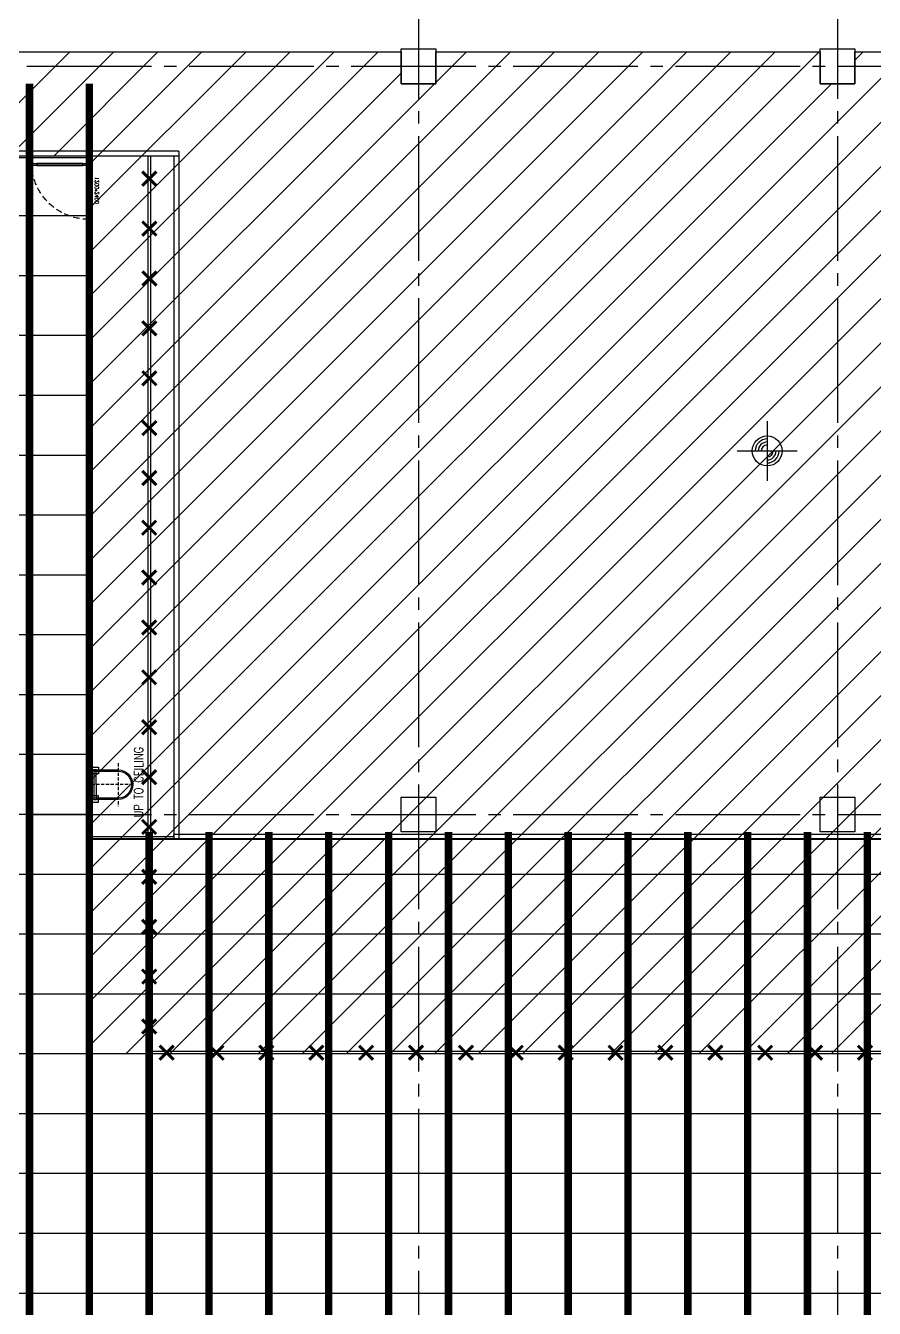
# Model space of a CAD drawing. Header units: millimetres. Extents: x -960 to 41501, y -1010 to 11880.
# Drawn here: x 21052 to 22754, y 5010 to 7581 of the extents above; entities that cross this region are included whole.
import ezdxf
from ezdxf.enums import TextEntityAlignment as Align

# ---------------------------------------------------------------- set-up
doc = ezdxf.new("R2010")
doc.units = ezdxf.units.MM
doc.header["$LTSCALE"] = 100
for name, pattern in [('188K-SM-03-F10-ARCH-PA-Y2257103$0$18P6-SM-03-C40-ARCH-PA-Y2211058$0$DASHED', [19.05, 12.7, -6.35]), ('188K-SM-03-F10-ARCH-PA-Y2257103$0$AP5A-SM-03-F20-ARCH-PA-Y2230801+Y2230803$0$ALL-PA-TXT-Y2221201$0$DASHED', [19.05, 12.7, -6.35]), ('X-S-FAB-L10$0$COL-CEN-LIN', [3.25, 2.5, -0.25, 0.25, -0.25])]:
    doc.linetypes.add(name, pattern=pattern)
for name, color, linetype in [('0-XREF', 7, 'Continuous'), ('188K-SM-03-F10-ARCH-CEIL-Y2257103$0$K-CEIL-4.2', 6, 'Continuous'), ('188K-SM-03-F10-ARCH-CEIL-Y2257103$0$K-CEIL-4.2-AREA', 6, 'Continuous'), ('188K-SM-03-F10-ARCH-CEIL-Y2257103$0$K-鋼構', 111, 'Continuous'), ('188K-SM-03-F10-ARCH-PA-Y2257103$0$K-0-TXT-高度', 1, 'Continuous'), ('188K-SM-03-F10-ARCH-PA-Y2257103$0$K-Door', 53, 'Continuous'), ('188K-SM-03-F10-ARCH-PA-Y2257103$0$K-P-LAD-420', 53, 'Continuous'), ('188K-SM-03-F10-ARCH-PA-Y2257103$0$K-P1S-4.2-單抗', 53, 'Continuous'), ('188K-SM-03-F10-ARCH-PA-Y2257103$0$K-岩棉 2hr 7.5-單抗', 53, 'Continuous'), ('188K-SM-03-F10-ARCH-PA-Y2257103$0$K-拆除', 53, 'Continuous'), ('X-S-FAB-L10$0$0-DIM-INT', 8, 'Continuous'), ('X-S-FAB-L10$0$0-DIM-TXT', 8, 'Continuous'), ('X-S-FAB-L10$0$04', 8, 'Continuous'), ('X-S-FAB-L10$0$BLOCK', 8, 'Continuous'), ('X-S-FAB-L10$0$CCL', 8, 'X-S-FAB-L10$0$COL-CEN-LIN'), ('X-S-FAB-L10$0$COL-S', 8, 'Continuous'), ('X-S-FAB-L10$0$HATCH-L', 8, 'Continuous')]:
    doc.layers.add(name, color=color, linetype=linetype)
doc.layers.add('188K-SM-03-F10-ARCH-CEIL-Y2257103$0$K-吊點-標準', color=6, linetype='Continuous', lineweight=9)
doc.styles.add('188K-SM-03-F10-ARCH-PA-Y2257103$0$18P2-XFDP10$0$AA-TXT', font='simplex.shx', dxfattribs={"width": 0.8, "bigfont": 'chineset.shx'})
doc.styles.add('188K-SM-03-F10-ARCH-PA-Y2257103$0$AP5A-SM-03-F20-ARCH-PA-Y2230801+Y2230803$0$ALL-PA-TXT-Y2221201$0$Standard', font='txt.shx', dxfattribs={"bigfont": 'chineset.shx'})
doc.styles.add('X-S-FAB-L10$0$CHINA', font='simplex.shx', dxfattribs={"width": 0.75, "bigfont": 'chineset.shx'})
doc.styles.add('X-S-FAB-L10$0$Standard', font='', dxfattribs={"width": 0.8})
doc.styles.add('X-S-FAB-L10$0$TG_NOTE_TEXT', font='simplex.shx', dxfattribs={"width": 0.75, "bigfont": 'chineset.shx'})
doc.styles.get('X-S-FAB-L10$0$Standard').set_extended_font_data('Microsoft JhengHei')

# ---------------------------------------------------------------- blocks, each defined once
blk = doc.blocks.new('X-S-FAB-L10$0$FAB2-L05')
at = {"layer": 'X-S-FAB-L10$0$CCL'}
for p, q in [((-4320, 11005), (-4320, 0)), ((-3480, 11005), (-3480, 0)), ((-26880, 8220), (1210, 8220)), ((-26880, 6720), (1210, 6720))]:
    blk.add_line(p, q, dxfattribs=at)
at = {"layer": 'X-S-FAB-L10$0$COL-S'}
for points in [[(-4355, 8255), (-4285, 8255), (-4285, 8185), (-4355, 8185)], [(-3515, 8255), (-3445, 8255), (-3445, 8185), (-3515, 8185)], [(-4355, 6755), (-4285, 6755), (-4285, 6685), (-4355, 6685)], [(-3515, 6755), (-3445, 6755), (-3445, 6685), (-3515, 6685)]]:
    blk.add_lwpolyline(points, close=True, dxfattribs=at)
blk = doc.blocks.new('X-S-FAB-L10')
at = {"layer": 'X-S-FAB-L10$0$0-DIM-INT'}
for p, q in [((22539.1, 6788.8), (22539.1, 6668.8)), ((22479.1, 6728.8), (22599.1, 6728.8))]:
    blk.add_line(p, q, dxfattribs=at)
blk.add_circle((22539.1, 6728.8), 30, dxfattribs=at)
for radius, start, end in [(24, 90, 180), (18, 90, 180), (12, 90, 180), (24, 270, 0), (18, 270, 0), (12, 270, 0)]:
    blk.add_arc((22539.1, 6728.8), radius, start, end, dxfattribs=at)
at = {"layer": 'X-S-FAB-L10$0$04'}
for p, q in [((21035, 7528.8), (21805, 7528.8)), ((21805, 7528.8), (21805, 7465)), ((21875, 7465), (21875, 7528.8)), ((21875, 7528.8), (22645, 7528.8)), ((22645, 7528.8), (22645, 7465)), ((22715, 7465), (22715, 7528.8)), ((22715, 7528.8), (23485, 7528.8)), ((21805, 7465), (21875, 7465)), ((22645, 7465), (22715, 7465)), ((21180, 7320), (19200, 7320)), ((21180, 5520), (21180, 7320)), ((23585, 5520), (21180, 5520))]:
    blk.add_line(p, q, dxfattribs=at)
at = {"layer": 'X-S-FAB-L10$0$COL-S'}
for p, q in [((21805, 7535), (21875, 7535)), ((21805, 7465), (21805, 7535)), ((21875, 7535), (21875, 7465)), ((22645, 7535), (22715, 7535)), ((22645, 7465), (22645, 7535)), ((22715, 7535), (22715, 7465)), ((21875, 7465), (21805, 7465)), ((22715, 7465), (22645, 7465)), ((21805, 6035), (21875, 6035)), ((21805, 5965), (21805, 6035)), ((21875, 6035), (21875, 5965)), ((22645, 6035), (22715, 6035)), ((22645, 5965), (22645, 6035)), ((22715, 6035), (22715, 5965)), ((21875, 5965), (21805, 5965)), ((22715, 5965), (22645, 5965))]:
    blk.add_line(p, q, dxfattribs=at)
at = {"layer": 'X-S-FAB-L10$0$HATCH-L', "linetype": 'Continuous'}
for p, q in [((20931.8, 7320), (21140.6, 7528.8)), ((21020.2, 7320), (21229, 7528.8)), ((21108.6, 7320), (21317.4, 7528.8)), ((21180, 7303), (21405.8, 7528.8)), ((21180, 7214.6), (21494.2, 7528.8)), ((21180, 7126.3), (21582.5, 7528.8)), ((21180, 7037.9), (21670.9, 7528.8)), ((21180, 6949.5), (21759.3, 7528.8)), ((21180, 6684.3), (22024.5, 7528.8)), ((21180, 6595.9), (22112.9, 7528.8)), ((21180, 6507.5), (22201.3, 7528.8)), ((21180, 6419.1), (22289.7, 7528.8)), ((21180, 6330.8), (22378, 7528.8)), ((21180, 6242.4), (22466.4, 7528.8)), ((21180, 6154), (22554.8, 7528.8)), ((21180, 6065.6), (22643.2, 7528.8)), ((21180, 5888.8), (22820, 7528.8)), ((21180, 5800.4), (22908.4, 7528.8)), ((21180, 5712), (22996.8, 7528.8)), ((21180, 5623.7), (23085.1, 7528.8)), ((21180, 5535.3), (23173.5, 7528.8)), ((21253.1, 5520), (23261.9, 7528.8)), ((21341.5, 5520), (23350.3, 7528.8)), ((21429.9, 5520), (23438.7, 7528.8)), ((21695.1, 5520), (23703.9, 7528.8)), ((21783.5, 5520), (23792.3, 7528.8)), ((21871.8, 5520), (23880.6, 7528.8)), ((21875, 7467.7), (21936.1, 7528.8)), ((21960.2, 5520), (23969, 7528.8)), ((22048.6, 5520), (24057.4, 7528.8)), ((22137, 5520), (24145.8, 7528.8)), ((22225.4, 5520), (24234.2, 7528.8)), ((22313.8, 5520), (24322.6, 7528.8)), ((22715, 7512.2), (22731.6, 7528.8)), ((21180, 6861.1), (21805, 7486.1)), ((21518.3, 5520), (23485, 7486.7)), ((21180, 6772.7), (21872.3, 7465)), ((21180, 5977.2), (22667.8, 7465)), ((21606.7, 5520), (23551.7, 7465)), ((22402.2, 5520), (24337.2, 7455)), ((22490.6, 5520), (24360, 7389.4)), ((22579, 5520), (24360, 7301)), ((22667.3, 5520), (24360, 7212.7))]:
    blk.add_line(p, q, dxfattribs=at)
at = {"layer": 'X-S-FAB-L10$0$BLOCK'}
blk.add_blockref('X-S-FAB-L10$0$FAB2-L05', (26160, -720), dxfattribs=at)
at = {"style": 'X-S-FAB-L10$0$TG_NOTE_TEXT', "width": 0.5, "flags": 1}
for p in [(7463.3, 9020), (18268.3, 8649), (11197.8, 4800.2), (16485.8, 4800.2), (25420.3, 2635), (13360, 320, 0), (7463.3, -33.3)]:
    blk.add_attdef('WH', text='', height=20, dxfattribs=at).set_placement(p, align=Align.BOTTOM_LEFT)
at = {"width": 0.5}
for style, p in [('X-S-FAB-L10$0$TG_NOTE_TEXT', (7585, 9020)), ('X-S-FAB-L10$0$TG_NOTE_TEXT', (18390, 8649)), ('X-S-FAB-L10$0$TG_NOTE_TEXT', (11117.5, 4813.5)), ('X-S-FAB-L10$0$TG_NOTE_TEXT', (16607.5, 4813.5)), ('X-S-FAB-L10$0$TG_NOTE_TEXT', (25350, 2635)), ('X-S-FAB-L10$0$Standard', (13129.4, 325, 0)), ('X-S-FAB-L10$0$TG_NOTE_TEXT', (7585, -20))]:
    blk.add_attdef('DESC', text='', height=10, dxfattribs=dict(at, style=style)).set_placement(p, align=Align.BOTTOM_LEFT)
for tag, style, p in [('TYPE', 'X-S-FAB-L10$0$TG_NOTE_TEXT', (7619.3, 9020)), ('NO', 'X-S-FAB-L10$0$TG_NOTE_TEXT', (7650.1, 9020)), ('TYPE', 'X-S-FAB-L10$0$TG_NOTE_TEXT', (18424.2, 8649)), ('NO', 'X-S-FAB-L10$0$TG_NOTE_TEXT', (18455, 8649)), ('NO', 'X-S-FAB-L10$0$TG_NOTE_TEXT', (11088.6, 4813.5)), ('TYPE', 'X-S-FAB-L10$0$TG_NOTE_TEXT', (11151.8, 4813.5)), ('TYPE', 'X-S-FAB-L10$0$TG_NOTE_TEXT', (16641.8, 4813.5)), ('NO', 'X-S-FAB-L10$0$TG_NOTE_TEXT', (16672.6, 4813.5)), ('NO', 'X-S-FAB-L10$0$TG_NOTE_TEXT', (25313, 2635)), ('TYPE', 'X-S-FAB-L10$0$TG_NOTE_TEXT', (25350, 2635)), ('NO', 'X-S-FAB-L10$0$Standard', (13100, 320, 0)), ('TYPE', 'X-S-FAB-L10$0$Standard', (13129.4, 320, 0)), ('TYPE', 'X-S-FAB-L10$0$TG_NOTE_TEXT', (7619.3, -20)), ('NO', 'X-S-FAB-L10$0$TG_NOTE_TEXT', (7650.1, -20))]:
    blk.add_attdef(tag, text='', height=10, dxfattribs=dict(at, style=style)).set_placement(p, align=Align.BOTTOM_RIGHT)
at = {"style": 'X-S-FAB-L10$0$TG_NOTE_TEXT', "width": 0.5, "flags": 1}
for rotation, p in [(180, (43, 7480)), (180, (943, 7480)), (90, (24310, 3717.8)), (270, (17080, 1711.7))]:
    blk.add_attdef('WH', text='', height=20, rotation=rotation, dxfattribs=at).set_placement(p, align=Align.BOTTOM_LEFT)
at = {"width": 0.5}
for rotation, style, p in [(180, 'X-S-FAB-L10$0$Standard', (317.6, 7480)), (180, 'X-S-FAB-L10$0$Standard', (1217.6, 7480)), (90, 'X-S-FAB-L10$0$TG_NOTE_TEXT', (24310, 3647.5)), (270, 'X-S-FAB-L10$0$TG_NOTE_TEXT', (17080, 1605))]:
    blk.add_attdef('DESC', text='', height=10, rotation=rotation, dxfattribs=dict(at, style=style)).set_placement(p, align=Align.BOTTOM_LEFT)
for tag, rotation, style, p in [('TYPE', 180, 'X-S-FAB-L10$0$Standard', (317.6, 7480)), ('NO', 180, 'X-S-FAB-L10$0$Standard', (347, 7480)), ('TYPE', 180, 'X-S-FAB-L10$0$Standard', (1217.6, 7480)), ('NO', 180, 'X-S-FAB-L10$0$Standard', (1247, 7480)), ('TYPE', 90, 'X-S-FAB-L10$0$TG_NOTE_TEXT', (24310, 3647.5)), ('NO', 90, 'X-S-FAB-L10$0$TG_NOTE_TEXT', (24310, 3610.5)), ('TYPE', 270, 'X-S-FAB-L10$0$TG_NOTE_TEXT', (17080, 1605)), ('NO', 270, 'X-S-FAB-L10$0$TG_NOTE_TEXT', (17080, 1573))]:
    blk.add_attdef(tag, text='', height=10, rotation=rotation, dxfattribs=dict(at, style=style)).set_placement(p, align=Align.BOTTOM_RIGHT)
at = {"layer": 'X-S-FAB-L10$0$0-DIM-TXT', "style": 'X-S-FAB-L10$0$CHINA', "width": 0.75}
for p in [(667.4, 7855.1, -2689.4), (22627.4, 6728.8), (25644.7, 6728.8), (24778.8, 5569.1), (1118.3, 4980), (417.8, 4594.6), (23874.8, 4355), (22927.4, 4330.1), (23749.9, 3901.4), (417.8, 3765.2), (1118.3, 3730), (417.8, 3115.8), (536.9, 2227.8), (16909, 1782.7), (888.4, 880.5), (16977.4, 750), (18878.8, 750), (25641.2, 553.2), (21364, 526.9)]:
    blk.add_attdef('HIG', text='', height=80, dxfattribs=at).set_placement(p, align=Align.MIDDLE_LEFT)
blk = doc.blocks.new('188K-SM-03-F10-ARCH-CEIL-Y2257103$0$A$C2CA95053')
h = blk.add_hatch(color=256)
edge = h.paths.add_edge_path()
edge.add_arc((0, 0), 0.5, 0, 360)
for p, q in [((3.2, 3.2), (-3.2, -3.2)), ((3.2, -3.2), (-3.2, 3.2))]:
    blk.add_line(p, q)
blk.add_lwpolyline([(-1.6, 2.5), (-1.6, -2.5), (1.6, -2.5), (1.6, 2.5)], close=True)
for radius in [4.5, 0.5]:
    blk.add_circle((0, 0), radius)
blk = doc.blocks.new('188K-SM-03-F10-ARCH-CEIL-Y2257103$0$天花板吊點-附調整片 - 3_8_螺桿吊架 100 mm 高調整片-V1-1FL')
blk.add_blockref('188K-SM-03-F10-ARCH-CEIL-Y2257103$0$A$C2CA95053', (0, 0))
blk = doc.blocks.new('188K-SM-03-F10-ARCH-CEIL-Y2257103')
at = {"layer": '188K-SM-03-F10-ARCH-CEIL-Y2257103$0$K-CEIL-4.2'}
for p, q in [((21060, 2067.7), (21060, 7317.2)), ((21180, 2067.7), (21180, 7317.2)), ((21180, 7200), (1847.7, 7200)), ((21180, 7080), (1847.7, 7080)), ((21180, 6960), (1847.7, 6960)), ((21180, 6840), (1847.7, 6840)), ((21180, 6720), (1847.7, 6720)), ((21180, 6600), (1847.7, 6600)), ((21180, 6480), (1847.7, 6480)), ((21180, 6360), (1847.7, 6360)), ((21180, 6240), (1847.7, 6240)), ((21181.7, 6120), (1847.7, 6120)), ((21180, 6000), (1847.7, 6000)), ((21300, 2067.7), (21300, 5952.2)), ((21420, 2067.7), (21420, 5952.2)), ((21540, 2067.7), (21540, 5952.2)), ((21660, 2067.7), (21660, 5952.2)), ((21780, 2067.7), (21780, 5952.2)), ((21900, 2067.7), (21900, 5952.2)), ((22020, 2067.7), (22020, 5952.2)), ((22140, 2067.7), (22140, 5952.2)), ((22260, 2067.7), (22260, 5952.2)), ((22380, 2067.7), (22380, 5952.2)), ((22500, 2067.7), (22500, 5952.2)), ((22620, 2067.7), (22620, 5952.2)), ((22740, 2067.7), (22740, 5952.2)), ((24297.2, 5880), (1847.7, 5880)), ((24297.2, 5760), (1847.7, 5760)), ((24297.2, 5640), (1847.7, 5640)), ((23572.2, 5520), (1847.7, 5520)), ((23572.2, 5400), (1847.7, 5400)), ((23572.2, 5280), (1847.7, 5280)), ((23572.2, 5160), (1847.7, 5160)), ((23572.2, 5040), (1847.7, 5040))]:
    blk.add_line(p, q, dxfattribs=at)
at = {"layer": '188K-SM-03-F10-ARCH-CEIL-Y2257103$0$K-CEIL-4.2-AREA', "elevation": 0}
blk.add_lwpolyline([(19317.2, 8592.2), (19317.2, 7537.7), (19282.2, 7537.7), (19282.2, 7462.2), (19317.2, 7462.2), (19317.2, 7317.2), (21180, 7317.2), (21180, 5952.2), (24297.2, 5952.2), (24297.2, 5582.7), (23572.2, 5582.7), (23572.2, 5037.7), (23502.2, 5037.7), (23502.2, 4552.7), (23467.2, 4552.7), (23467.2, 3569.7), (24297.2, 3569.7), (24297.2, 2067.7), (16747.2, 2067.7), (16747.2, 312.7), (14882.2, 312.7)], dxfattribs=at)
at = {"layer": '188K-SM-03-F10-ARCH-CEIL-Y2257103$0$K-鋼構', "const_width": 15, "elevation": 0}
for points in [[(21060, 7465), (21060, 1885)], [(21180, 7465), (21180, 1885)], [(21300, 5965), (21300, 1885)], [(21420, 5965), (21420, 1885)], [(21540, 5965), (21540, 1885)], [(21660, 5965), (21660, 1885)], [(21780, 5965), (21780, 1885)], [(21900, 5965), (21900, 1885)], [(22020, 5965), (22020, 1885)], [(22140, 5965), (22140, 1885)], [(22260, 5965), (22260, 1885)], [(22380, 5965), (22380, 1885)], [(22500, 5965), (22500, 1885)], [(22620, 5965), (22620, 1885)], [(22740, 5965), (22740, 1885)]]:
    blk.add_lwpolyline(points, dxfattribs=at)
at = {"layer": '188K-SM-03-F10-ARCH-CEIL-Y2257103$0$K-吊點-標準', "color": 170, "lineweight": 18, "rotation": 179.9999999999997}
for p in [(21060, 7305), (21180, 7305), (21060, 7215), (21180, 7215), (21060, 7185), (21180, 7185), (21060, 7095), (21180, 7095), (21060, 7065), (21180, 7065), (21060, 6975), (21180, 6975), (21060, 6945), (21180, 6945), (21060, 6855), (21180, 6855), (21060, 6825), (21180, 6825), (21060, 6735), (21180, 6735), (21060, 6705), (21180, 6705), (21060, 6615), (21180, 6615), (21060, 6585), (21180, 6585), (21060, 6495), (21180, 6495), (21060, 6465), (21180, 6465), (21060, 6375), (21180, 6375), (21060, 6345), (21180, 6345), (21060, 6255), (21180, 6255), (21060, 6225), (21180, 6225), (21060, 6135), (21180, 6135), (21060, 6105), (21180, 6105), (21060, 6015), (21180, 6015), (21060, 5985), (21180, 5985), (21300, 5937.2, 0), (21420, 5937.2, 0), (21540, 5937.2, 0), (21660, 5937.2, 0), (21780, 5937.2, 0), (21900, 5937.2, 0), (22020, 5937.2, 0), (22140, 5937.2, 0), (22260, 5937.2, 0), (22380, 5937.2, 0), (22500, 5937.2, 0), (22620, 5937.2, 0), (22740, 5937.2, 0), (21060, 5895), (21180, 5895), (21300, 5895), (21420, 5895), (21540, 5895), (21660, 5895), (21780, 5895), (21900, 5895), (22020, 5895), (22140, 5895), (22260, 5895), (22380, 5895), (22500, 5895), (22620, 5895), (22740, 5895), (21060, 5865), (21180, 5865), (21300, 5865), (21420, 5865), (21540, 5865), (21660, 5865), (21780, 5865), (21900, 5865), (22020, 5865), (22140, 5865), (22260, 5865), (22380, 5865), (22500, 5865), (22620, 5865), (22740, 5865), (21060, 5775), (21180, 5775), (21300, 5775), (21420, 5775), (21540, 5775), (21660, 5775), (21780, 5775), (21900, 5775), (22020, 5775), (22140, 5775), (22260, 5775), (22380, 5775), (22500, 5775), (22620, 5775), (22740, 5775), (21060, 5745), (21180, 5745), (21300, 5745), (21420, 5745), (21540, 5745), (21660, 5745), (21780, 5745), (21900, 5745), (22020, 5745), (22140, 5745), (22260, 5745), (22380, 5745), (22500, 5745), (22620, 5745), (22740, 5745), (21060, 5655), (21180, 5655), (21300, 5655), (21420, 5655), (21540, 5655), (21660, 5655), (21780, 5655), (21900, 5655), (22020, 5655), (22140, 5655), (22260, 5655), (22380, 5655), (22500, 5655), (22620, 5655), (22740, 5655), (21060, 5625), (21180, 5625), (21300, 5625), (21420, 5625), (21540, 5625), (21660, 5625), (21780, 5625), (21900, 5625), (22020, 5625), (22140, 5625), (22260, 5625), (22380, 5625), (22500, 5625), (22620, 5625), (22740, 5625), (21060, 5535), (21180, 5535), (21300, 5535), (21420, 5535), (21540, 5535), (21660, 5535), (21780, 5535), (21900, 5535), (22020, 5535), (22140, 5535), (22260, 5535), (22380, 5535), (22500, 5535), (22620, 5535), (22740, 5535), (21060, 5505), (21180, 5505), (21300, 5505), (21420, 5505), (21540, 5505), (21660, 5505), (21780, 5505), (21900, 5505), (22020, 5505), (22140, 5505), (22260, 5505), (22380, 5505), (22500, 5505), (22620, 5505), (22740, 5505), (21060, 5415), (21180, 5415), (21300, 5415), (21420, 5415), (21540, 5415), (21660, 5415), (21780, 5415), (21900, 5415), (22020, 5415), (22140, 5415), (22260, 5415), (22380, 5415), (22500, 5415), (22620, 5415), (22740, 5415), (21060, 5385), (21180, 5385), (21300, 5385), (21420, 5385), (21540, 5385), (21660, 5385), (21780, 5385), (21900, 5385), (22020, 5385), (22140, 5385), (22260, 5385), (22380, 5385), (22500, 5385), (22620, 5385), (22740, 5385), (21060, 5295), (21180, 5295), (21300, 5295), (21420, 5295), (21540, 5295), (21660, 5295), (21780, 5295), (21900, 5295), (22020, 5295), (22140, 5295), (22260, 5295), (22380, 5295), (22500, 5295), (22620, 5295), (22740, 5295), (21060, 5265), (21180, 5265), (21300, 5265), (21420, 5265), (21540, 5265), (21660, 5265), (21780, 5265), (21900, 5265), (22020, 5265), (22140, 5265), (22260, 5265), (22380, 5265), (22500, 5265), (22620, 5265), (22740, 5265), (21060, 5175), (21180, 5175), (21300, 5175), (21420, 5175), (21540, 5175), (21660, 5175), (21780, 5175), (21900, 5175), (22020, 5175), (22140, 5175), (22260, 5175), (22380, 5175), (22500, 5175), (22620, 5175), (22740, 5175), (21060, 5145), (21180, 5145), (21300, 5145), (21420, 5145), (21540, 5145), (21660, 5145), (21780, 5145), (21900, 5145), (22020, 5145), (22140, 5145), (22260, 5145), (22380, 5145), (22500, 5145), (22620, 5145), (22740, 5145), (21060, 5055), (21180, 5055), (21300, 5055), (21420, 5055), (21540, 5055), (21660, 5055), (21780, 5055), (21900, 5055), (22020, 5055), (22140, 5055), (22260, 5055), (22380, 5055), (22500, 5055), (22620, 5055), (22740, 5055), (21060, 5025), (21180, 5025), (21300, 5025), (21420, 5025), (21540, 5025), (21660, 5025), (21780, 5025), (21900, 5025), (22020, 5025), (22140, 5025), (22260, 5025), (22380, 5025), (22500, 5025), (22620, 5025), (22740, 5025)]:
    blk.add_blockref('188K-SM-03-F10-ARCH-CEIL-Y2257103$0$天花板吊點-附調整片 - 3_8_螺桿吊架 100 mm 高調整片-V1-1FL', p, dxfattribs=at)
blk = doc.blocks.new('188K-SM-03-F10-ARCH-PA-Y2257103$0$拆除')
at = {"color": 7, "const_width": 3}
for points in [[(7.1, -7.1), (-7.1, 7.1)], [(-7.1, -7.1), (7.1, 7.1)]]:
    blk.add_lwpolyline(points, dxfattribs=at)
blk = doc.blocks.new('188K-SM-03-F10-ARCH-PA-Y2257103$0$單開庫板門-1200x2400)圓型拉環鎖+輔助鎖)')
at = {"ltscale": 0.1}
for p, q in [((26008.6, -11403.6), (26004.5, -11403.6)), ((26004.5, -11403.6), (26004.5, -11414.1)), ((26004.5, -11414.1), (26004.5, -11415.3)), ((26004.5, -11414.1), (26008.6, -11414.1)), ((26004.5, -11415.4), (26004.6, -11415.5)), ((26008.6, -11414), (26004.6, -11414)), ((26004.6, -11414.3), (26004.6, -11414.2)), ((26004.6, -11415.3), (26004.6, -11414.5)), ((26004.7, -11414.1), (26006.5, -11414.1)), ((26005.1, -11414.4), (26004.7, -11414.4)), ((26004.7, -11414.5), (26005.1, -11414.5)), ((26004.7, -11414.5), (26004.7, -11506)), ((26004.7, -11506), (26004.7, -11414.5)), ((26004.7, -11414.5), (26004.7, -11414.5)), ((26004.7, -11415.4), (26004.7, -11415.3)), ((26005.2, -11414.4), (26005.2, -11414.4)), ((26006.5, -11414.1), (26006.6, -11414.1)), ((26006.6, -11414.1), (26006.6, -11414.1)), ((26006.6, -11414.1), (26008.4, -11414.1)), ((26008.4, -11414.4), (26008, -11414.4)), ((26008, -11414.4), (26008, -11414.4)), ((26008, -11414.5), (26008.4, -11414.5)), ((26008.4, -11506), (26008.4, -11414.5)), ((26008.4, -11414.5), (26008.4, -11414.5)), ((26008.4, -11414.5), (26008.4, -11506)), ((26008.4, -11415.3), (26008.4, -11415.4)), ((26008.5, -11414.2), (26008.5, -11414.3)), ((26008.5, -11414.5), (26008.5, -11415.3)), ((26008.5, -11415.5), (26008.6, -11415.4)), ((26008.6, -11414.1), (26008.6, -11403.6)), ((26008.6, -11415.3), (26008.6, -11414.1)), ((25999.5, -11519.7), (25999.5, -11523.2)), ((26002.5, -11519.1), (26000, -11519.1)), ((26002.9, -11518.5), (26002.6, -11518.5)), ((26002.6, -11518.5), (26002.6, -11521)), ((26002.6, -11521.9), (26002.6, -11519.3)), ((26002.9, -11521), (26002.9, -11518.5)), ((26008.3, -11517.5), (26003.6, -11517.5)), ((26003.6, -11517.5), (26003.6, -11517.7)), ((26003.6, -11517.7), (26008.3, -11517.7)), ((26008.6, -11506.4), (26004.5, -11506.4)), ((26004.5, -11506.4), (26004.5, -11518)), ((26004.5, -11518), (26008.6, -11518)), ((26004.7, -11506), (26004.7, -11506)), ((26008.3, -11517.7), (26008.3, -11517.5)), ((26008.4, -11506), (26008.4, -11506)), ((26008.6, -11518), (26008.6, -11506.4)), ((26116.3, -11521.9), (26116.3, -11519.3)), ((26116.5, -11519.1), (26119, -11519.1)), ((26119.5, -11519.7), (26119.5, -11523.2)), ((26000, -11523.7), (26002.4, -11523.7)), ((26002.4, -11523.7), (26004.1, -11522.6)), ((26002.6, -11521), (26002.9, -11521)), ((26003.4, -11521.9), (26002.6, -11521.9)), ((26003.3, -11522.2), (26003.3, -11522)), ((26003.3, -11522), (26003.4, -11522)), ((26004, -11522.2), (26003.3, -11522.2)), ((26004.1, -11521.9), (26003.9, -11521.9)), ((26003.9, -11522), (26004, -11522)), ((26004, -11522), (26004, -11522.2)), ((26004.2, -11522.4), (26004.2, -11521.9)), ((26114.8, -11521.9), (26115.1, -11521.9)), ((26114.8, -11522.4), (26114.8, -11521.9)), ((26114.9, -11522), (26114.9, -11522.2)), ((26115.1, -11522), (26114.9, -11522)), ((26114.9, -11522.2), (26115.7, -11522.2)), ((26116.6, -11523.7), (26114.9, -11522.6)), ((26115.5, -11521.9), (26116.3, -11521.9)), ((26115.7, -11522), (26115.5, -11522)), ((26115.7, -11522.2), (26115.7, -11522)), ((26119, -11523.7), (26116.6, -11523.7))]:
    blk.add_line(p, q, dxfattribs=at)
for points in [[(25999.5, -11518.9), (25999.5, -11523.9)], [(26119.5, -11518.9), (26119.5, -11523.9)]]:
    blk.add_lwpolyline(points)
blk.add_lwpolyline([(26006.6, -11506.4), (26006.5, -11506.3), (26004.7, -11506.3, -0.414214), (26004.6, -11506.3), (26004.6, -11506.1, -0.414214), (26004.7, -11506.1), (26005.1, -11506.1, 0.414214), (26005.2, -11506.1), (26005.2, -11506, 0.414214), (26005.1, -11506), (26004.7, -11506, -0.414214), (26004.6, -11506), (26004.6, -11505.2, -0.414214), (26004.7, -11505.2), (26004.7, -11505.2, 0.414214), (26004.7, -11505.2), (26004.7, -11505, 0.72636), (26004.6, -11505), (26004.5, -11505.1, 0.158507), (26004.5, -11505.2), (26004.5, -11506.4, 0.414214), (26004.6, -11506.5), (26008.6, -11506.5, 0.414214), (26008.6, -11506.4), (26008.6, -11505.2, 0.158507), (26008.6, -11505.1), (26008.5, -11505, 0.72636), (26008.4, -11505), (26008.4, -11505.2, 0.414214), (26008.5, -11505.2, -0.414214), (26008.5, -11505.2), (26008.5, -11506, -0.414214), (26008.4, -11506), (26008, -11506, 0.414214), (26008, -11506), (26008, -11506.1, 0.414214), (26008, -11506.1), (26008.4, -11506.1, -0.414214), (26008.5, -11506.1), (26008.5, -11506.3, -0.414214), (26008.4, -11506.3), (26006.6, -11506.3)], format="xyb", close=True, dxfattribs=at)
for centre, radius, start, end in [((26004.6, -11414.1), 0.0313, 90, 180), ((26004.6, -11415.3), 0.0313, 180, 216.0274), ((26004.7, -11414.2), 0.0313, 90, 180), ((26004.7, -11414.3), 0.0313, 180, 270), ((26004.7, -11414.5), 0.0313, 90, 180), ((26004.7, -11415.3), 0.0209, 180, 270), ((26004.7, -11415.4), 0.0313, 216.0274, 360), ((26004.7, -11415.3), 0.0209, 360, 90), ((26005.1, -11414.4), 0.0313, 270, 0), ((26005.1, -11414.4), 0.0313, 0, 90), ((26008, -11414.4), 0.0313, 90, 180), ((26008, -11414.4), 0.0313, 180, 270), ((26008.4, -11414.2), 0.0313, 360, 90), ((26008.4, -11414.3), 0.0313, 270, 0), ((26008.4, -11414.5), 0.0313, 0, 90), ((26008.5, -11415.3), 0.0209, 90, 180), ((26008.5, -11415.4), 0.0313, 180, 323.9726), ((26008.5, -11415.3), 0.0209, 270, 360), ((26008.6, -11414.1), 0.0313, 360, 90), ((26008.6, -11415.3), 0.0313, 323.9726, 360)]:
    blk.add_arc(centre, radius, start, end, dxfattribs=at)
at = {"linetype": '188K-SM-03-F10-ARCH-PA-Y2257103$0$AP5A-SM-03-F20-ARCH-PA-Y2230801+Y2230803$0$ALL-PA-TXT-Y2221201$0$DASHED', "ltscale": 0.01}
blk.add_arc((26001.1, -11518.7), 115.3, 359.8531, 85.8135, dxfattribs=at)
at = {"ltscale": 0.1}
for centre, major_axis, start_param, end_param in [((26000, -11519.7), (0.369, -0.369), 2.356194, 3.926991), ((26002.5, -11519.3), (0.111, -0.111), 7.068583, 8.63938), ((26116.5, -11519.3), (-0.111, -0.111), -2.356194, -0.785398), ((26119, -11519.7), (-0.369, -0.369), 2.356194, 3.926991), ((26000, -11523.2), (-0.369, -0.369), 5.497787, 7.068583), ((26003.4, -11521.9), (-0.0369, -0.0369), 0.785398, 3.926991), ((26003.9, -11521.9), (-0.0369, -0.0369), 3.926991, 7.068583), ((26004.1, -11521.9), (0.0369, -0.0369), 7.068583, 8.63938), ((26003.9, -11522.4), (0.221, -0.221), 6.162283, 7.068583), ((26114.8, -11521.9), (-0.0369, -0.0369), -2.356194, -0.785398), ((26115.1, -11522.4), (-0.221, -0.221), -0.785398, 0.120903), ((26115.1, -11521.9), (0.0369, -0.0369), -0.785398, 2.356194), ((26115.5, -11521.9), (0.0369, -0.0369), 2.356194, 5.497787), ((26119, -11523.2), (0.369, -0.369), -0.785398, 0.785398)]:
    blk.add_ellipse(centre, major_axis=major_axis, ratio=1, start_param=start_param, end_param=end_param, dxfattribs=at)
at = {"ltscale": 0.1, "extrusion": (0, 0, -1)}
blk.add_ellipse((26003.1, -11517.9), major_axis=(-0.516, 0.516), ratio=1, start_param=5.497787, end_param=11.780972, dxfattribs=at)
at = {"color": 8, "ltscale": 0.1, "style": '188K-SM-03-F10-ARCH-PA-Y2257103$0$AP5A-SM-03-F20-ARCH-PA-Y2230801+Y2230803$0$ALL-PA-TXT-Y2221201$0$Standard', "width": 0.85}
blk.add_text('1200*2400', height=8, dxfattribs=at).set_placement((26058.4, -11534.4), align=Align.MIDDLE_CENTER)
blk = doc.blocks.new('188K-SM-03-F10-ARCH-PA-Y2257103$0$LAD-1')
for points in [[(-33.8, -29.7), (-77.4, -29.7, -0.976777), (-77.4, 29.8), (-33.8, 29.8)], [(-33.8, -27.2), (-77.4, -27.2, -0.974646), (-77.4, 27.3), (-33.8, 27.3)]]:
    blk.add_lwpolyline(points, format="xyb")
at = {"linetype": '188K-SM-03-F10-ARCH-PA-Y2257103$0$18P6-SM-03-C40-ARCH-PA-Y2211058$0$DASHED', "ltscale": 0.005}
for points in [[(-77.4, -42.9), (-77.4, 43.5)], [(-106.5, 0), (-23.9, 0)]]:
    blk.add_lwpolyline(points, dxfattribs=at)
for points in [[(-23.8, 22.2), (-23.8, 35.2), (-37.8, 35.2), (-37.8, 22.2)], [(-27.8, 27), (-27.8, 30), (-33.8, 30), (-33.8, 27)], [(-28.9, 27), (-28.9, -27), (-32.7, -27), (-32.7, 27)], [(-23.9, -21.8), (-23.9, -34.8), (-37.9, -34.8), (-37.9, -21.8)], [(-27.8, -27), (-27.8, -30), (-33.8, -30), (-33.8, -27)]]:
    blk.add_lwpolyline(points, close=True)
for centre in [(-64.6, 28.5), (-105.2, 0), (-93.7, 23.2), (-93.7, -22.5), (-64.6, -28.5)]:
    blk.add_circle(centre, 0.5)
blk = doc.blocks.new('188K-SM-03-F10-ARCH-PA-Y2257103')
at = {"layer": '188K-SM-03-F10-ARCH-PA-Y2257103$0$K-P1S-4.2-單抗'}
for p, q in [((21179.5, 7320), (21179.5, 5950)), ((21184.5, 7320), (21184.5, 5950)), ((21349.5, 5955), (21179.5, 5955)), ((21349.5, 5950), (21179.5, 5950))]:
    blk.add_line(p, q, dxfattribs=at)
at = {"layer": '188K-SM-03-F10-ARCH-PA-Y2257103$0$K-岩棉 2hr 7.5-單抗'}
for p, q in [((21359.5, 7330), (19320, 7330)), ((21359.5, 7330), (21359.5, 5950)), ((21359.5, 7320), (19320, 7320)), ((21349.5, 7320), (21349.5, 5950)), ((21349.5, 5955), (21349.5, 5960)), ((24315, 5960), (21349.5, 5960)), ((24315, 5950), (21349.5, 5950))]:
    blk.add_line(p, q, dxfattribs=at)
at = {"layer": '188K-SM-03-F10-ARCH-PA-Y2257103$0$K-拆除'}
for p, q in [((21297.5, 7320), (21297.5, 5520)), ((21302.5, 7320), (21302.5, 5520)), ((23590, 5525, 0), (21297.5, 5525, 0)), ((23590, 5520, 0), (21297.5, 5520, 0))]:
    blk.add_line(p, q, dxfattribs=at)
at = {"layer": '188K-SM-03-F10-ARCH-PA-Y2257103$0$K-Door', "xscale": -1, "rotation": 90}
blk.add_blockref('188K-SM-03-F10-ARCH-PA-Y2257103$0$單開庫板門-1200x2400)圓型拉環鎖+輔助鎖)', (9660.6, 33309.5), dxfattribs=at)
at = {"layer": '188K-SM-03-F10-ARCH-PA-Y2257103$0$K-P-LAD-420', "rotation": 180.0722966614084}
blk.add_blockref('188K-SM-03-F10-ARCH-PA-Y2257103$0$LAD-1', (21160.7, 6059.9), dxfattribs=at)
at = {"layer": '188K-SM-03-F10-ARCH-PA-Y2257103$0$K-拆除', "xscale": 2, "yscale": 2, "zscale": 2}
for p in [(21300.4, 7274.6, 0), (21300.4, 7174.6, 0), (21300.4, 7074.6, 0), (21300.4, 6974.6, 0), (21300.4, 6874.6, 0), (21300.4, 6774.6, 0), (21300.4, 6674.6, 0), (21300, 6575, 0), (21300, 6475, 0), (21300, 6375, 0), (21300, 6275, 0), (21300, 6175, 0), (21300, 6075, 0), (21300, 5975, 0), (21300, 5875, 0), (21300, 5775, 0), (21300, 5675, 0), (21300, 5575, 0), (21335, 5522.5), (21435, 5522.5), (21535, 5522.5), (21635, 5522.5), (21735, 5522.5), (21835, 5522.5), (21935, 5522.5), (22035, 5522.5), (22135, 5522.5), (22235, 5522.5), (22335, 5522.5), (22435, 5522.5), (22535, 5522.5), (22635, 5522.5), (22735, 5522.5)]:
    blk.add_blockref('188K-SM-03-F10-ARCH-PA-Y2257103$0$拆除', p, dxfattribs=at)
at = {"layer": '188K-SM-03-F10-ARCH-PA-Y2257103$0$K-0-TXT-高度', "style": '188K-SM-03-F10-ARCH-PA-Y2257103$0$18P2-XFDP10$0$AA-TXT', "width": 0.8}
blk.add_text('UP TO CEILING', height=18, rotation=90, dxfattribs=at).set_placement((21278.8, 6064.9, 0), align=Align.MIDDLE)

msp = doc.modelspace()

# ---------------------------------------------------------------- block references
at = {"layer": '0-XREF'}
for name in ['X-S-FAB-L10', '188K-SM-03-F10-ARCH-PA-Y2257103', '188K-SM-03-F10-ARCH-CEIL-Y2257103']:
    msp.add_blockref(name, (0, 0), dxfattribs=at)

doc.saveas('drawing.dxf')
